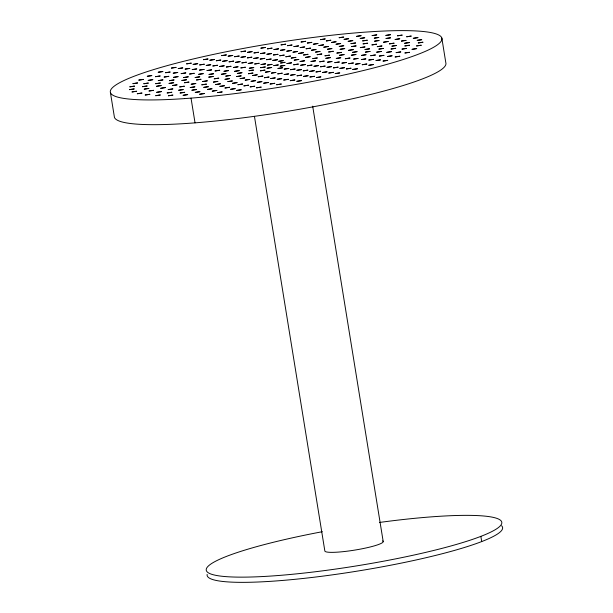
<?xml version="1.0" encoding="UTF-8"?>
<svg xmlns="http://www.w3.org/2000/svg" width="613" height="613" viewBox="0 0 613 613"><rect width="100%" height="100%" fill="white"/><g stroke="black" fill="none" stroke-linecap="round" stroke-linejoin="round"><path stroke-width="0.92" d="M441.82 38.021L445.82 62.748A167.954 22.214 -9.2 0 1 286.792 111.428A167.954 22.214 -9.2 0 1 114.424 117.275L110.424 92.54M480.853 536.367L481.695 541.57M312.684 106.164L383.209 541.624M254.449 116.363L324.829 550.88A29.57 3.908 -9.2 0 0 356.843 549.746A29.57 3.908 -9.2 0 0 382.642 540.919M191.026 98.126L195.034 122.853M379.531 522.445A149.664 19.792 -9.2 0 1 478.646 537.203A149.664 19.792 -9.2 0 1 232.886 577.002A149.664 19.792 -9.2 0 1 322.331 531.709M501.595 525.747A149.664 19.792 -9.2 0 1 361.609 570.412A149.664 19.792 -9.2 0 1 207.148 574.404M183.632 77.552L188.229 76.817L183.632 77.552M225.76 76.15L230.358 75.422L225.791 76.119M260.188 59.086L264.778 58.35L260.188 59.086M178.245 68.61L182.843 67.882L178.268 68.579M368.857 65.277L373.447 64.549L368.857 65.277M412.089 49.324L416.679 48.596L412.089 49.324M298.746 53.423L303.335 52.695L298.746 53.423M148.193 80.41L152.783 79.682L148.193 80.41M316.017 71.974L320.607 71.246L316.017 71.974M326.997 67.346L331.595 66.618L327.02 67.315M395.178 56.963L399.768 56.243L395.178 56.963M273.95 49.569L278.547 48.841L273.95 49.569M386.818 52.366L391.416 51.638L386.818 52.366M323.825 47.209L328.415 46.481L323.84 47.178M160.246 94.977L155.648 95.705L160.238 95.007M173.464 77.368L178.054 76.64L173.464 77.368M252.081 51.63L247.491 52.358L252.081 51.63M287.543 45.722L292.133 44.994L287.566 45.684M226.366 67.016L230.955 66.288L226.366 67.016M370.773 55.706L375.363 54.978L370.773 55.706M212.267 91.161L216.856 90.433L212.267 91.161M376.696 52.174L381.286 51.454L376.696 52.174M203.493 59.691L208.091 58.963L203.524 59.653M209.891 60.227L214.481 59.507L209.891 60.227M216.282 60.771L220.872 60.043L216.312 60.733M222.68 61.308L227.27 60.587L222.703 61.269M229.07 61.844L233.66 61.124L229.07 61.844M235.461 62.388L240.058 61.66L235.461 62.388M240.84 67.951L245.438 67.223L240.909 67.882M241.859 62.924L246.449 62.204L241.882 62.894M248.25 63.468L252.84 62.741L248.25 63.468M254.648 64.005L259.238 63.285L254.671 63.974M260.694 67.691L265.283 66.963L260.694 67.691M261.038 64.549L265.628 63.821L261.038 64.549M267.084 68.227L271.674 67.507L267.084 68.227M267.429 65.085L272.026 64.365L267.429 65.085M273.827 65.622L278.417 64.901L273.85 65.591M280.218 66.166L284.807 65.438L280.218 66.166M280.562 63.024L285.16 62.304L280.593 62.986M286.961 63.56L291.55 62.84L286.961 63.56M191.93 90.218L196.528 89.498L191.953 90.188M361.555 55.408L366.145 54.687L361.578 55.377M217.661 92.617L222.258 91.896L217.684 92.586M181.172 73.637L185.762 72.916L181.172 73.637M406.703 36.788L411.292 36.067L406.725 36.757M169.387 80.663L173.977 79.943L169.387 80.663M316.377 77.59L320.967 76.87L316.408 77.552M132.056 91.958L136.645 91.237L132.086 91.919M196.497 79.989L201.087 79.269L196.528 79.951M198.735 74.326L203.324 73.606L198.758 74.288M333.464 67.874L338.062 67.154L333.464 67.874M309.634 71.415L314.224 70.694L309.634 71.415M158.292 80.602L162.882 79.889L158.292 80.602M160.752 88.287L165.341 87.567L160.752 88.287M260.916 48.151L265.506 47.431L260.916 48.151M361.348 59.591L365.938 58.871L361.371 59.561M183.149 95.306L187.739 94.586L183.172 95.276M311.396 50.251L315.986 49.53L311.396 50.251M376.022 60.564L380.612 59.844L376.083 60.495M317.166 54.703L321.756 53.982L317.166 54.703M374.298 38.167L378.888 37.447L374.321 38.129M300.094 61.499L304.684 60.779L300.125 61.461M339.495 55.316L344.085 54.595L339.495 55.316M378.895 49.124L383.485 48.412L378.926 49.094M418.296 42.941L422.886 42.22L418.296 42.941M404.68 43.262L409.269 42.542L404.68 43.262M348.192 41.332L352.781 40.611L348.192 41.332M206.229 65.461L210.818 64.74L206.259 65.422M265.36 72.188L269.95 71.476L265.36 72.188M192.229 69.621L196.819 68.901L192.252 69.591M247.384 57.883L251.974 57.162L247.414 57.844M336.284 58.442L340.874 57.729L336.307 58.411M348.766 63.698L353.356 62.978L348.766 63.698M213.393 82.096L217.983 81.383L213.416 82.065M283.727 80.027L288.317 79.315L283.727 80.027M215.776 84.533L220.366 83.812L215.776 84.533M395.147 39.493L399.737 38.78L395.147 39.493M256.541 87.835L261.13 87.115L256.541 87.835M264.395 77.736L268.984 77.023L264.395 77.736M402.028 49.109L406.618 48.396L402.028 49.109M326.323 40.941L330.913 40.22L326.346 40.902M147.296 76.28L151.894 75.568L147.327 76.25M189.593 74.02L194.183 73.307L189.593 74.02M334.836 62.687L339.426 61.974L334.859 62.656M307.397 65.767L311.986 65.047L307.397 65.767M207.523 89.444L212.113 88.732L207.546 89.414M290.593 75.215L295.182 74.502L290.623 75.184M339.916 68.403L344.506 67.691L339.947 68.372M169.081 83.422L173.671 82.709L169.081 83.422M315.549 52.105L320.147 51.392L315.58 52.074M252.61 75.514L257.207 74.801L252.61 75.514M171.433 68.074L176.023 67.369L171.433 68.074M132.975 83.659L137.565 82.947L132.975 83.659M237.346 73.445L241.936 72.732L237.346 73.445M319.733 61.79L324.323 61.078L319.756 61.752M336.874 53.093L341.464 52.381L336.905 53.055M224.006 71.277L228.595 70.572L224.036 71.246M236.679 76.571L241.269 75.859L236.71 76.533M266.939 54.273L271.521 53.569L266.939 54.273M303.512 55.017L308.101 54.304L303.535 54.986M331.595 42.443L336.185 41.73L331.618 42.404M391.071 49.025L395.661 48.312L391.071 49.025M270.149 84.019L274.739 83.307L270.149 84.019M233.4 67.499L237.99 66.786L233.4 67.499M165.617 72.732L170.207 72.02L165.64 72.702M303.259 70.855L307.849 70.143L303.259 70.855M377.301 46.672L381.891 45.967L377.301 46.672M285.85 56.764L290.439 56.059L285.85 56.764M309.94 77.008L314.53 76.296L309.971 76.97M346.36 68.94L350.95 68.227L346.36 68.94M383.569 42.197L388.159 41.492L383.569 42.197M294.209 60.128L298.799 59.423L294.209 60.128M385.914 35.416L390.504 34.711L385.914 35.416M320.568 39.638L325.158 38.925L320.568 39.638M328.652 51.99L333.242 51.285L328.652 51.99M339.25 46.45L343.839 45.737L339.273 46.412M270.77 78.571L275.36 77.866L270.8 78.533M352.46 52.381L357.042 51.668L352.46 52.381M225.017 87.988L229.607 87.284L225.017 87.988M180.13 93.007L184.72 92.302L180.161 92.977M248.449 73.744L253.031 73.039L248.472 73.713M356.444 36.397L361.026 35.692L356.444 36.397M199.662 64.924L204.252 64.219L199.662 64.924M253.981 52.963L258.563 52.258L254.012 52.925M230.71 89.306L235.292 88.601L230.741 89.268M325.871 58.319L330.453 57.614L325.871 58.319M353.586 59.139L358.176 58.434L353.663 59.07M352.789 69.468L357.379 68.771L352.789 69.468M172.567 85.529L177.157 84.824L172.598 85.491M258.242 76.748L262.831 76.05L258.242 76.748M311.013 61.469L315.603 60.771L311.013 61.469M286.807 51.201L291.397 50.496L286.807 51.201M327.526 62.204L332.116 61.507L327.603 62.135M145.235 95.007L149.825 94.302L145.235 95.007M143.817 83.751L148.407 83.054L143.856 83.72M144.231 89.13L148.821 88.425L144.231 89.13M284.217 69.116L288.807 68.418L284.217 69.116M345.334 58.741L349.916 58.036L345.334 58.741M404.917 53.009L409.499 52.312L405.001 52.933M277.743 73.882L282.325 73.185L277.781 73.851M387.424 56.496L392.014 55.798L387.424 56.496M155.725 83.697L160.315 83L155.725 83.697M221.753 55.614L226.343 54.909L221.753 55.614M313.335 44.213L317.925 43.515L313.335 44.213M201.815 84.824L206.397 84.127L201.815 84.824M156.729 92.31L161.311 91.613L156.729 92.31M340.131 49.285L344.721 48.588L340.131 49.285M413.315 38.312L417.897 37.615L413.315 38.312M292.999 52.197L297.581 51.492L293.029 52.159M271.413 73.116L276.003 72.418L271.452 73.077M301.335 80.625L296.738 81.353L301.328 80.655M278.003 68.464L282.585 67.767L278.003 68.464M371.968 44.902L376.558 44.205L371.968 44.902M129.558 89.628L134.147 88.931L129.558 89.628M168.215 89.613L172.805 88.916L168.215 89.613M293.696 64.786L298.286 64.089L293.696 64.786M355.54 64.204L360.122 63.507L355.571 64.173M383.087 61.062L387.677 60.365L383.087 61.062M227.875 81.606L232.457 80.916L227.906 81.575M251.092 81.314L255.675 80.617L251.092 81.314M281.076 44.879L285.658 44.19L281.076 44.879M237.959 84.717L242.541 84.019L237.959 84.717M253.797 58.457L258.38 57.76L253.836 58.419M318.936 45.561L323.518 44.864L318.936 45.561M219.554 66.495L224.143 65.798L219.554 66.495M193.133 64.388L197.715 63.691L193.133 64.388M300.163 47.622L304.745 46.925L300.194 47.584M351.609 46.588L356.199 45.891L351.647 46.55M360.206 38.45L364.796 37.753L360.237 38.412M296.891 70.28L301.481 69.591L296.891 70.28M179.709 86.916L184.298 86.226L179.709 86.916M267.452 48.825L272.034 48.136L267.452 48.825M416.595 45.929L421.177 45.232L416.595 45.929M243.92 85.881L248.503 85.192L243.92 85.881M303.496 76.418L308.078 75.721L303.496 76.418M199.692 94.226L204.275 93.536L199.692 94.226M219.914 86.425L224.496 85.728L219.944 86.387M240.135 78.617L244.717 77.928L240.135 78.617M260.356 70.817L264.939 70.12L260.356 70.817M199.493 70.097L204.075 69.407L199.493 70.097M221.354 74.288L225.936 73.598L221.354 74.288M313.994 66.273L318.576 65.583L313.994 66.273M195.156 77.514L199.738 76.824L195.156 77.514M228.166 56.166L232.748 55.477L228.166 56.166M257.299 82.318L261.881 81.629L257.299 82.318M307.335 43.048L311.917 42.358L307.374 43.01M155.526 76.686L160.108 75.997L155.526 76.686M185.18 69.1L189.762 68.411L185.18 69.1M168.383 95.781L172.966 95.092L168.414 95.751M236.748 90.448L241.33 89.766L236.787 90.418M312.822 58.626L317.404 57.936L312.86 58.587M363.088 43.883L367.67 43.201L363.126 43.852M191.21 84.219L195.792 83.537L191.21 84.219M306.079 48.795L310.661 48.113L306.117 48.764M336.085 44.22L340.667 43.531L336.085 44.22M391.952 46.159L396.534 45.469L391.952 46.159M300.699 65.246L305.282 64.557L300.699 65.246M280.432 50.327L285.014 49.645L280.478 50.289M190.26 87.544L194.834 86.854L190.26 87.544M209.048 74.449L213.631 73.759L209.094 74.411M203.822 87.375L208.405 86.686L203.853 87.337M374.566 41.186L379.148 40.504L374.604 41.155M368.804 60.051L373.386 59.369L368.804 60.051M350.981 43.653L355.563 42.971L350.981 43.653M295.849 57.354L291.252 58.074L295.849 57.354M360.337 47.615L364.919 46.933L360.337 47.615M404.902 45.937L409.484 45.255L404.902 45.937M186.628 63.852L191.21 63.162L186.628 63.852M266.571 59.699L271.153 59.017L266.571 59.699M138.829 80.096L143.411 79.414L138.829 80.096M249.292 68.242L253.874 67.553L249.33 68.204M195.286 92.379L199.869 91.697L195.286 92.379M386.044 38.496L390.627 37.807L386.083 38.458M401.423 41.071L405.998 40.389L401.423 41.071M202.719 81.521L207.301 80.839L202.719 81.521M173.241 73.185L177.816 72.472L173.272 73.146M293.941 46.603L298.523 45.921L293.941 46.603M277.237 79.307L281.819 78.633L277.283 79.269M158.254 72.227L162.828 71.545L158.254 72.227M208.757 77.146L213.332 76.464L208.795 77.108M184.475 82.755L189.049 82.073L184.521 82.717M215.109 70.955L219.684 70.25L215.109 70.955M397.523 35.799L402.105 35.117L397.523 35.799M341.893 63.17L346.468 62.457L341.985 63.101M362.237 64.725L366.812 64.013L362.237 64.725M234.58 56.718L239.154 56.044L234.58 56.718M245.246 80.111L249.82 79.406L245.246 80.111M284.164 74.556L288.738 73.882L284.21 74.518M232.473 83.322L237.055 82.648L232.473 83.322M396.167 52.634L400.741 51.929L396.167 52.634M335.196 73.591L339.771 72.909L335.234 73.552M365.019 49.492L369.601 48.81L365.019 49.492M207.056 70.549L211.631 69.874L207.056 70.549M379.34 56.059L383.914 55.354L379.34 56.059M272.854 60.411L277.428 59.737L272.854 60.411M339.15 37.73L343.724 37.056L339.188 37.692M260.471 53.584L265.046 52.91L260.471 53.584M324.982 55.829L329.556 55.155L325.028 55.791M137.327 93.735L141.909 93.061L137.327 93.735M249.024 70.717L253.598 70.043L249.062 70.679M178.72 90.257L183.295 89.575L178.758 90.218M225.025 79.33L229.591 78.617L225.025 79.33M156.568 86.272L161.135 85.567L156.568 86.272M241.024 51.73L245.598 51.055L241.024 51.73M250.165 86.893L254.74 86.218L250.204 86.854M290.248 80.671L294.822 79.966L290.248 80.671M214.244 78.824L218.818 78.15L214.282 78.786M320.53 66.786L325.097 66.081L320.53 66.786M344.1 39.37L348.674 38.696L344.138 39.339M417.215 40.366L421.79 39.692L417.261 40.328M181.915 80.479L186.49 79.774L181.915 80.479M351.341 55.216L355.915 54.511L351.341 55.216M276.685 84.747L281.252 84.042L276.685 84.747M328.806 73.039L333.38 72.334L328.806 73.039M327.465 49.239L332.039 48.565L327.503 49.201M372.145 35.6L376.719 34.895L372.145 35.6M129.879 86.831L134.446 86.127L129.879 86.831M305.703 57.384L310.27 56.68L305.741 57.346M164.2 77.046L168.774 76.341L164.2 77.046M263.69 83.192L268.264 82.487L263.69 83.192M297.06 75.805L301.627 75.108L297.06 75.805M212.872 65.959L217.439 65.262L212.872 65.959M365.44 52.12L370.007 51.415L365.44 52.12M278.8 61.308L283.375 60.641L278.846 61.269M301.098 42.013L305.672 41.316L301.098 42.013M290.547 69.698L295.121 68.993L290.547 69.698M279.75 55.783L284.317 55.086L279.796 55.745M322.423 72.487L326.99 71.821L322.423 72.487M167.196 92.961L171.763 92.264L167.196 92.961M362.674 40.887L367.241 40.22L362.674 40.887M142.5 86.671L147.074 86.004L142.5 86.671M348.659 50.335L353.226 49.638L348.659 50.335M240.993 57.277L245.56 56.611L240.993 57.277M149.028 91L153.602 90.333L149.082 90.962M234.626 71.323L239.193 70.625L234.626 71.323M273.398 54.971L277.965 54.312L273.398 54.971M389.439 43.845L394.006 43.186L389.439 43.845M184.513 98.601A167.954 22.214 -9.2 0 0 441.636 40.335A167.954 22.214 -9.2 0 0 202.206 56.894A167.954 22.214 -9.2 0 0 184.513 98.601"/></g></svg>
